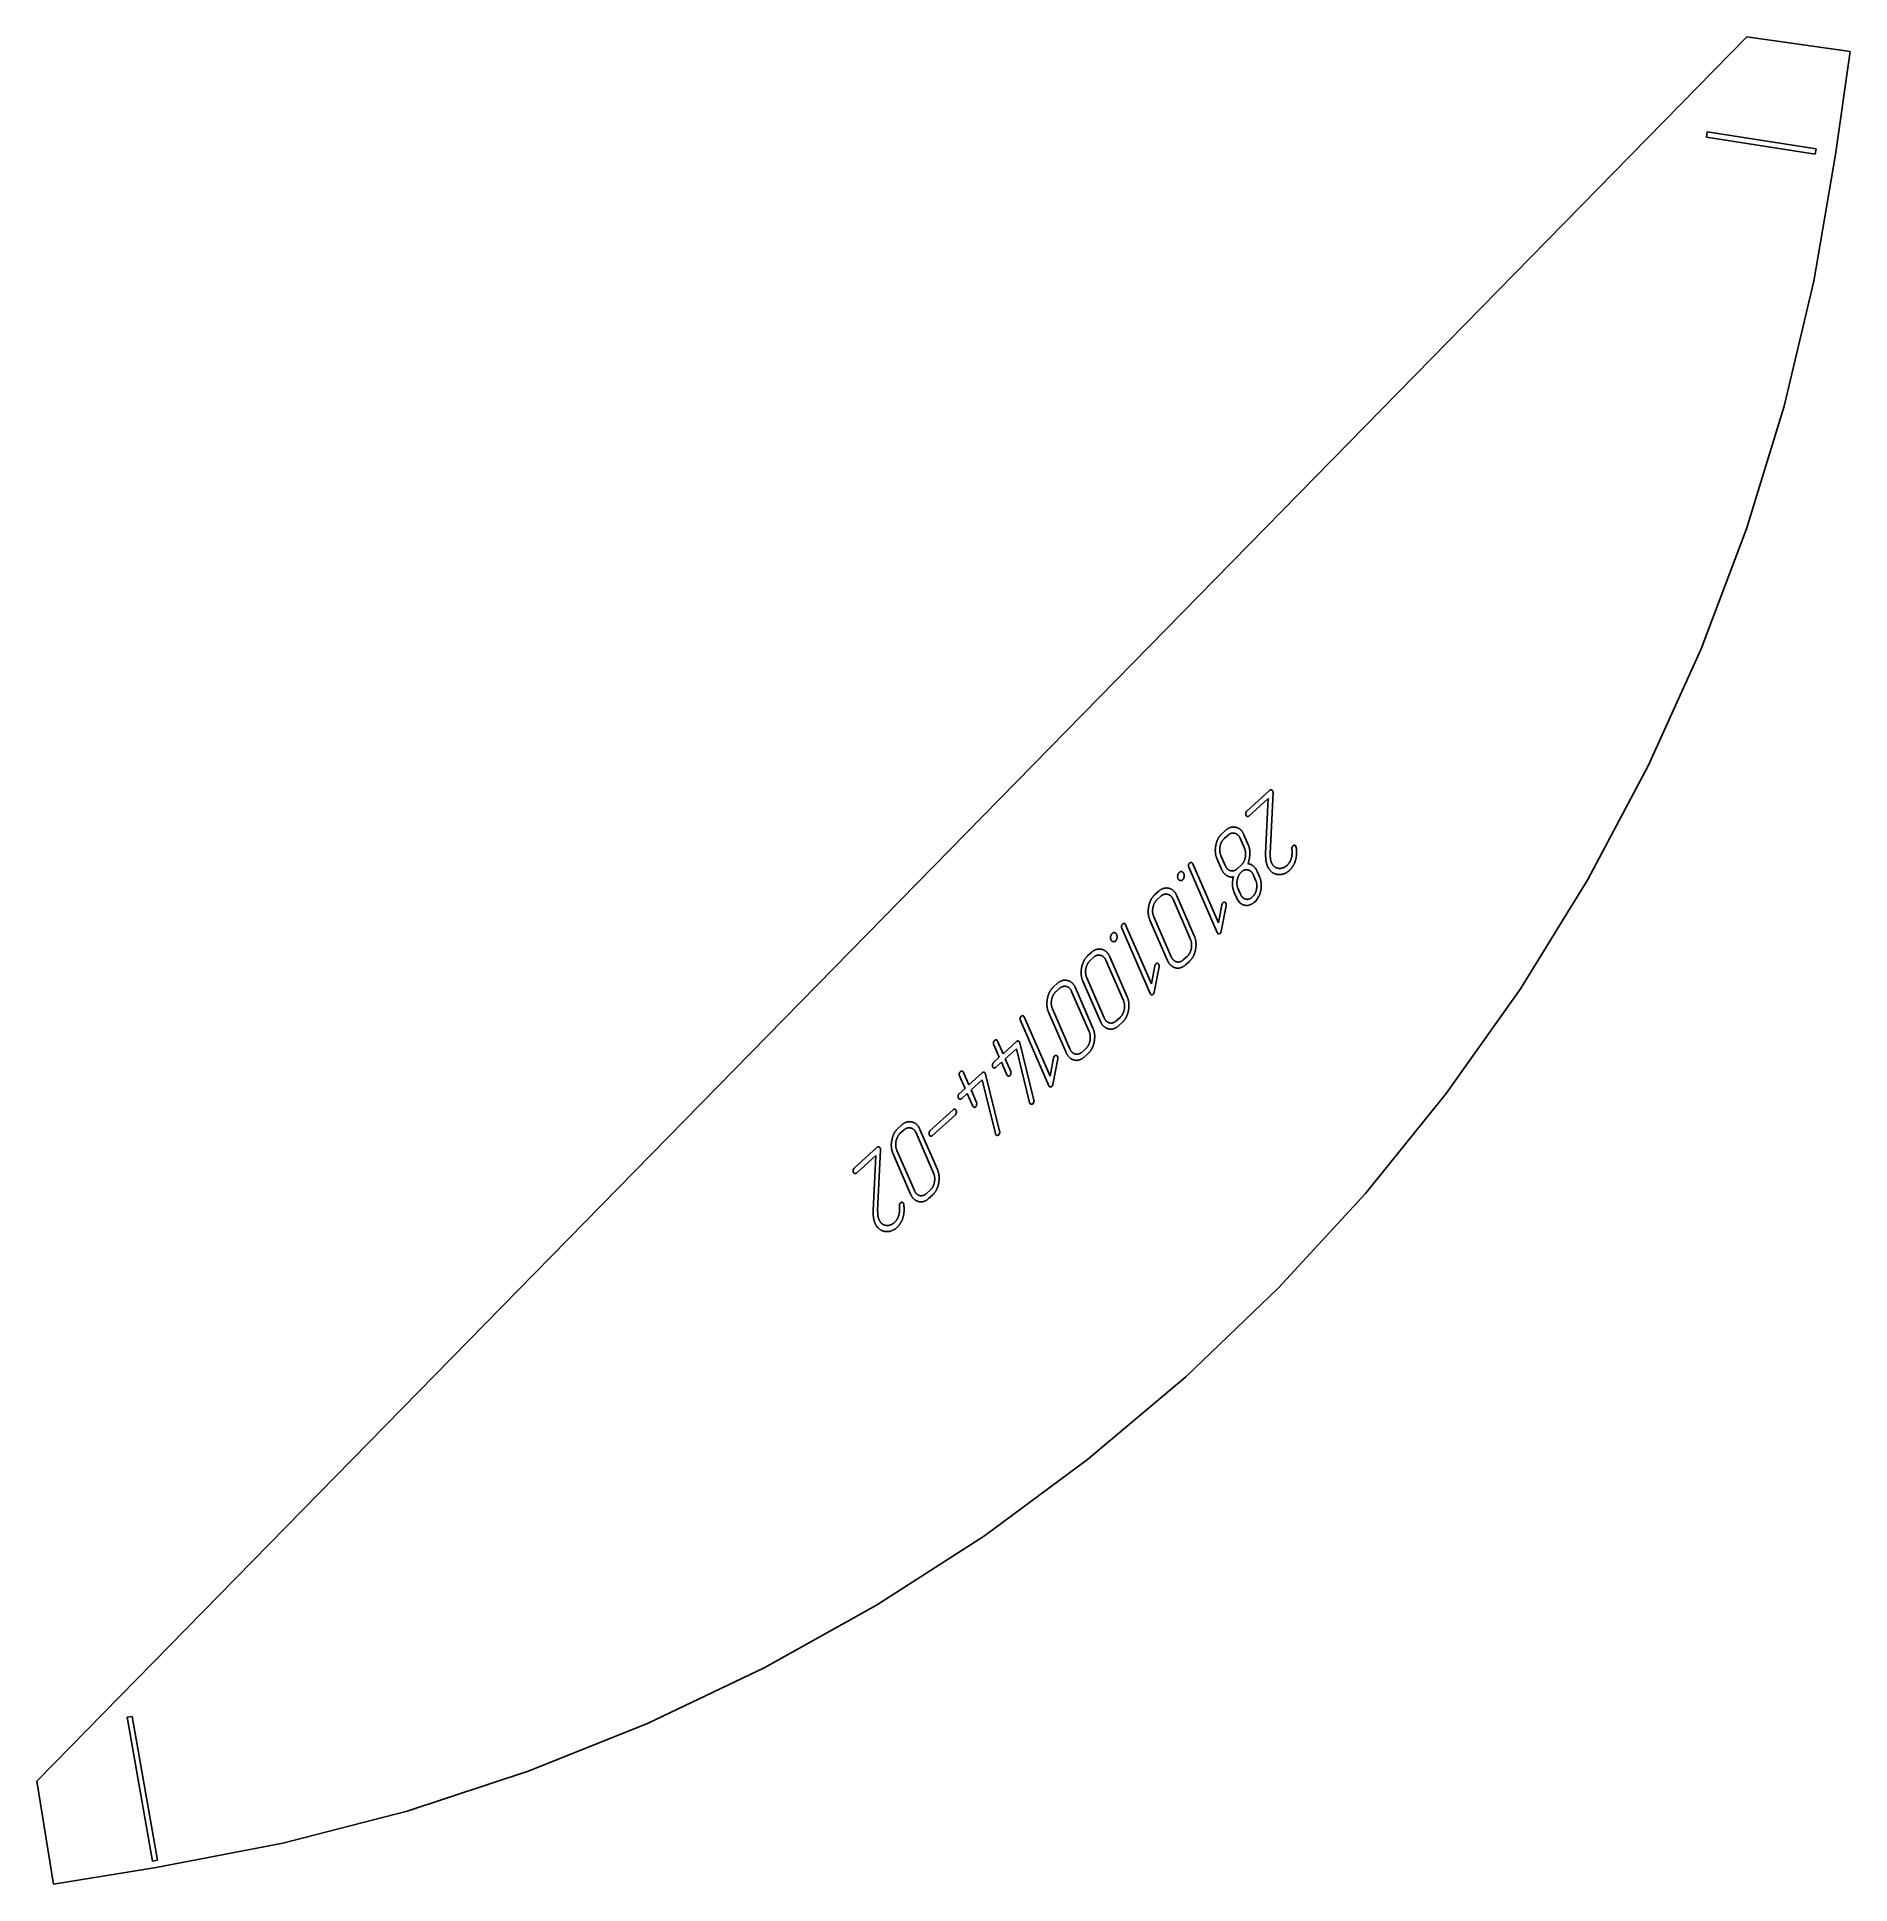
# Model space of a CAD drawing. Header units: millimetres. Extents: x 47 to 395, y 61 to 415.
import ezdxf

# ---------------------------------------------------------------- set-up
doc = ezdxf.new("R2010")
doc.units = ezdxf.units.MM
doc.linetypes.add('K5LT_BASIC', pattern=[0])
doc.layers.add('Engraving', color=7, linetype='Continuous')

msp = doc.modelspace()

# ---------------------------------------------------------------- linework, layer by layer
at = {"color": 150, "linetype": 'K5LT_BASIC', "lineweight": 25, "true_color": 0x0080ff}
for p, q in [((374.82, 415.24), (46.53, 80.39)), ((394.63, 412.47), (374.82, 415.24)), ((391.86, 392.66), (394.63, 412.47)), ((387.69, 368.36), (391.86, 392.66)), ((381.97, 344.38), (387.69, 368.36)), ((374.75, 320.8), (381.97, 344.38)), ((366.03, 297.74), (374.75, 320.8)), ((355.87, 275.28), (366.03, 297.74)), ((344.29, 253.51), (355.87, 275.28)), ((331.36, 232.52), (344.29, 253.51)), ((317.11, 212.4), (331.36, 232.52)), ((301.61, 193.23), (317.11, 212.4)), ((284.92, 175.08), (301.61, 193.23)), ((267.11, 158.03), (284.92, 175.08)), ((248.25, 142.15), (267.11, 158.03)), ((228.42, 127.5), (248.25, 142.15)), ((207.69, 114.15), (228.42, 127.5)), ((186.16, 102.14), (207.69, 114.15)), ((163.9, 91.53), (186.16, 102.14)), ((141.02, 82.36), (163.9, 91.53)), ((117.6, 74.66), (141.02, 82.36)), ((46.53, 80.39), (49.68, 60.64)), ((93.73, 68.47), (117.6, 74.66)), ((69.43, 63.79), (93.73, 68.47)), ((49.68, 60.64), (69.43, 63.79))]:
    msp.add_line(p, q, dxfattribs=at)
at = {"layer": 'Engraving', "color": 150, "linetype": 'K5LT_BASIC', "lineweight": 25, "true_color": 0x0080ff}
for p, q in [((367.2, 397.01), (367.04, 396.02)), ((367.04, 396.02), (387.95, 392.76)), ((388.1, 393.75), (367.2, 397.01)), ((387.95, 392.76), (388.1, 393.75)), ((283.2, 270.63), (278.8, 266.62)), ((283.28, 258.48), (283.84, 270.16)), ((279.22, 265.66), (282.93, 269.03)), ((282.93, 269.03), (282.43, 258.45)), ((274.79, 262.97), (274.05, 262.3)), ((275.21, 262.01), (274.47, 261.34)), ((278.36, 259.49), (277.52, 261.42)), ((279.09, 260.16), (278.25, 262.09)), ((288.3, 259.62), (288.25, 259.82)), ((267.68, 255.84), (273.14, 243.31)), ((273.37, 245.14), (268.42, 256.51)), ((273.1, 257.4), (273.94, 255.48)), ((273.84, 258.07), (274.68, 256.15)), ((276.99, 255.56), (277.72, 256.23)), ((283.29, 257.96), (283.28, 258.48)), ((283.33, 257.52), (283.29, 257.96)), ((280.51, 253.37), (280.08, 254.35)), ((281.25, 254.03), (280.82, 255.02)), ((261.91, 251.26), (261.17, 250.59)), ((262.33, 250.29), (261.59, 249.62)), ((267.99, 242), (264.64, 249.7)), ((268.73, 242.67), (265.38, 250.38)), ((274.04, 248.64), (273.37, 245.14)), ((273.91, 243.55), (274.85, 248.44)), ((276.4, 251), (276.83, 250.02)), ((276.83, 250.02), (276.96, 249.72)), ((276.96, 249.72), (277.13, 249.45)), ((277.13, 249.45), (277.46, 249.04)), ((277.14, 251.68), (277.57, 250.69)), ((280.3, 249.15), (280.53, 249.36)), ((280.53, 249.36), (280.74, 249.63)), ((280.74, 249.63), (281.07, 250.13)), ((260.49, 233.43), (255.54, 244.79)), ((260.22, 245.68), (263.57, 237.97)), ((260.95, 246.35), (264.31, 238.65)), ((254.81, 244.12), (260.26, 231.6)), ((249.03, 239.54), (248.3, 238.87)), ((249.45, 238.58), (248.72, 237.91)), ((255.11, 230.28), (251.76, 237.99)), ((255.85, 230.95), (252.5, 238.66)), ((266.62, 238.06), (267.36, 238.73)), ((267.04, 237.1), (267.78, 237.77)), ((248.08, 234.64), (251.43, 226.93)), ((261.16, 236.93), (260.49, 233.43)), ((261.03, 231.83), (261.97, 236.72)), ((242.46, 233.56), (241.72, 232.89)), ((242.88, 232.6), (242.14, 231.93)), ((248.54, 224.3), (245.18, 232.01)), ((249.28, 224.97), (245.92, 232.68)), ((247.34, 233.97), (250.69, 226.26)), ((241.04, 215.73), (236.09, 227.1)), ((240.76, 227.99), (244.12, 220.28)), ((241.5, 228.66), (244.85, 220.95)), ((253.75, 226.35), (254.48, 227.02)), ((235.35, 226.43), (240.8, 213.9)), ((254.17, 225.39), (254.9, 226.05)), ((230.23, 221.77), (231.28, 219.36)), ((232.02, 220.03), (230.97, 222.44)), ((234.59, 222.37), (232.02, 220.03)), ((232.44, 219.07), (234.57, 221)), ((234.57, 221), (237.12, 210.69)), ((235.21, 222.12), (235.16, 222.25)), ((237.93, 211.15), (235.21, 222.12)), ((247.17, 220.37), (247.91, 221.04)), ((247.59, 219.4), (248.33, 220.07)), ((225.44, 214.05), (224.4, 216.46)), ((228.02, 216.39), (225.44, 214.05)), ((231.28, 219.36), (230.17, 218.35)), ((230.59, 217.39), (231.7, 218.4)), ((231.7, 218.4), (232.76, 215.98)), ((233.49, 216.65), (232.44, 219.07)), ((241.71, 219.23), (241.04, 215.73)), ((241.57, 214.13), (242.52, 219.03)), ((224.71, 213.38), (223.6, 212.37)), ((223.66, 215.79), (224.71, 213.38)), ((225.86, 213.09), (227.99, 215.02)), ((226.92, 210.67), (225.86, 213.09)), ((227.99, 215.02), (230.55, 204.71)), ((228.63, 216.14), (228.59, 216.26)), ((231.35, 205.17), (228.63, 216.14)), ((222.44, 209.3), (218.02, 205.28)), ((224.02, 211.41), (225.13, 212.42)), ((225.13, 212.42), (226.18, 210)), ((237.12, 210.69), (237.16, 210.58)), ((237.74, 210.45), (237.93, 210.75)), ((212.59, 206.39), (211.85, 205.72)), ((218.44, 204.32), (222.86, 208.33)), ((213.01, 205.43), (212.27, 204.76)), ((218.67, 197.13), (215.32, 204.84)), ((219.41, 197.8), (216.05, 205.51)), ((230.55, 204.71), (230.58, 204.59)), ((231.17, 204.46), (231.35, 204.77)), ((207.85, 202.08), (203.45, 198.08)), ((203.87, 197.12), (207.58, 200.49)), ((207.58, 200.49), (207.08, 189.91)), ((207.93, 189.94), (208.49, 201.61)), ((210.89, 200.82), (214.25, 193.11)), ((211.63, 201.49), (214.98, 193.78)), ((217.3, 193.2), (218.04, 193.87)), ((217.72, 192.24), (218.46, 192.91)), ((207.94, 189.42), (207.93, 189.94)), ((207.98, 188.98), (207.94, 189.42)), ((212.95, 191.08), (212.89, 191.27)), ((64.82, 92.83), (63.84, 92.66)), ((63.84, 92.66), (68.7, 65.05)), ((69.68, 65.22), (64.82, 92.83)), ((68.7, 65.05), (69.68, 65.22))]:
    msp.add_line(p, q, dxfattribs=at)
for points in [[(283.53, 270.71), (283.34, 270.75), (283.2, 270.63)], [(283.79, 270.43), (283.7, 270.64), (283.53, 270.71)], [(283.84, 270.16), (283.85, 270.3), (283.79, 270.43)], [(278.6, 266.22), (278.57, 265.98), (278.65, 265.81)], [(278.8, 266.62), (278.63, 266.46), (278.6, 266.22)], [(276.68, 263.52), (275.64, 263.74), (274.79, 262.97)], [(276.48, 262.37), (275.79, 262.54), (275.21, 262.01)], [(278.25, 262.09), (277.73, 263.3), (276.68, 263.52)], [(278.65, 265.81), (278.72, 265.63), (278.91, 265.59)], [(278.91, 265.59), (279.09, 265.54), (279.22, 265.66)], [(272.86, 260.04), (272.58, 258.61), (273.1, 257.4)], [(274.05, 262.3), (273.13, 261.47), (272.86, 260.04)], [(273.67, 259.83), (273.49, 258.88), (273.84, 258.07)], [(274.47, 261.34), (273.86, 260.78), (273.67, 259.83)], [(277.52, 261.42), (277.18, 262.2), (276.48, 262.37)], [(278.52, 257.74), (278.7, 258.7), (278.36, 259.49)], [(279.4, 258.47), (279.42, 259.42), (279.09, 260.16)], [(287.47, 259.32), (287.58, 258.18), (287.31, 257.41)], [(287.49, 259.67), (287.44, 259.52), (287.47, 259.32)], [(287.66, 259.94), (287.55, 259.8), (287.49, 259.67)], [(287.99, 260.05), (287.81, 260.08), (287.66, 259.94)], [(288.25, 259.82), (288.16, 260.03), (287.99, 260.05)], [(288.1, 256.98), (288.5, 258.17), (288.3, 259.62)], [(267.63, 256.3), (267.58, 256.07), (267.68, 255.84)], [(267.84, 256.66), (267.68, 256.51), (267.63, 256.3)], [(268.15, 256.77), (267.91, 256.72), (267.84, 256.66)], [(268.42, 256.51), (268.31, 256.76), (268.15, 256.77)], [(273.94, 255.48), (274.29, 254.67), (274.95, 254.26)], [(274.68, 256.15), (275.03, 255.35), (275.69, 255.17)], [(275.69, 255.17), (276.36, 254.99), (276.99, 255.56)], [(277.72, 256.23), (278.33, 256.79), (278.52, 257.74)], [(279.06, 255.32), (278.39, 255.49), (277.78, 254.94)], [(279.02, 256.52), (279.38, 257.51), (279.4, 258.47)], [(280.05, 256.08), (279.57, 256.46), (279.02, 256.52)], [(280.08, 254.35), (279.73, 255.15), (279.06, 255.32)], [(280.82, 255.02), (280.52, 255.7), (280.05, 256.08)], [(282.43, 258.45), (282.41, 257.62), (282.5, 257.06)], [(282.5, 257.06), (282.59, 256.51), (282.79, 256.04)], [(282.79, 256.04), (283.39, 254.66), (284.69, 254.46)], [(283.55, 256.73), (283.39, 257.1), (283.33, 257.52)], [(284.87, 255.63), (283.98, 255.76), (283.55, 256.73)], [(285.71, 255.71), (285.27, 255.57), (284.87, 255.63)], [(286.52, 256.18), (286.16, 255.85), (285.71, 255.71)], [(287.31, 257.41), (287.03, 256.64), (286.52, 256.18)], [(286.99, 255.23), (287.75, 255.93), (288.1, 256.98)], [(263.8, 251.81), (262.76, 252.03), (261.91, 251.26)], [(265.38, 250.38), (264.85, 251.59), (263.8, 251.81)], [(265.54, 254.24), (265.5, 253.88), (265.61, 253.62)], [(265.85, 254.84), (265.59, 254.6), (265.54, 254.24)], [(265.61, 253.62), (265.73, 253.36), (266, 253.29)], [(266.34, 255.01), (266.11, 255.08), (265.85, 254.84)], [(266, 253.29), (266.28, 253.22), (266.48, 253.4)], [(266.72, 254.62), (266.59, 254.91), (266.34, 255.01)], [(266.48, 253.4), (266.75, 253.64), (266.77, 254.05)], [(266.77, 254.05), (266.79, 254.46), (266.72, 254.62)], [(274.95, 254.26), (275.6, 253.85), (276.24, 253.99)], [(276.24, 253.99), (276.03, 253.16), (276.06, 252.44)], [(276.06, 252.44), (276.1, 251.71), (276.4, 251)], [(276.98, 253.45), (276.78, 252.5), (277.14, 251.68)], [(277.78, 254.94), (277.19, 254.4), (276.98, 253.45)], [(280.67, 251.61), (280.86, 252.56), (280.51, 253.37)], [(281.5, 251.41), (281.73, 252.92), (281.25, 254.03)], [(284.69, 254.46), (285.94, 254.27), (286.99, 255.23)], [(259.98, 248.31), (259.7, 246.87), (260.22, 245.68)], [(261.17, 250.59), (260.25, 249.75), (259.98, 248.31)], [(261.59, 249.62), (261, 249.08), (260.8, 248.13)], [(263.61, 250.65), (262.91, 250.82), (262.33, 250.29)], [(264.64, 249.7), (264.3, 250.48), (263.61, 250.65)], [(274.23, 249.02), (274.09, 248.89), (274.04, 248.64)], [(274.56, 249.11), (274.38, 249.16), (274.23, 249.02)], [(274.82, 248.87), (274.73, 249.07), (274.56, 249.11)], [(274.85, 248.44), (274.85, 248.79), (274.82, 248.87)], [(277.46, 249.04), (277.85, 248.67), (278.36, 248.56)], [(277.57, 250.69), (277.91, 249.89), (278.58, 249.72)], [(278.36, 248.56), (279.39, 248.33), (280.3, 249.15)], [(278.58, 249.72), (279.25, 249.55), (279.86, 250.11)], [(279.86, 250.11), (280.48, 250.66), (280.67, 251.61)], [(281.07, 250.13), (281.36, 250.69), (281.5, 251.41)], [(254.96, 244.94), (254.8, 244.79), (254.75, 244.58)], [(255.27, 245.06), (255.03, 245), (254.96, 244.94)], [(255.54, 244.79), (255.43, 245.04), (255.27, 245.06)], [(260.8, 248.13), (260.59, 247.18), (260.95, 246.35)], [(252.66, 242.52), (252.62, 242.16), (252.74, 241.9)], [(252.97, 243.13), (252.71, 242.89), (252.66, 242.52)], [(252.74, 241.9), (252.85, 241.64), (253.13, 241.57)], [(253.47, 243.29), (253.23, 243.36), (252.97, 243.13)], [(253.13, 241.57), (253.4, 241.5), (253.6, 241.68)], [(253.84, 242.91), (253.71, 243.2), (253.47, 243.29)], [(253.6, 241.68), (253.87, 241.93), (253.89, 242.34)], [(253.89, 242.34), (253.91, 242.74), (253.84, 242.91)], [(254.75, 244.58), (254.71, 244.35), (254.81, 244.12)], [(268.16, 240.24), (268.34, 241.2), (267.99, 242)], [(268.97, 240.06), (269.23, 241.51), (268.73, 242.67)], [(273.14, 243.31), (273.23, 243.1), (273.4, 243.07)], [(273.4, 243.07), (273.57, 243.05), (273.72, 243.18)], [(273.72, 243.18), (273.86, 243.32), (273.91, 243.55)], [(248.3, 238.87), (247.38, 238.04), (247.1, 236.59)], [(248.72, 237.91), (248.12, 237.37), (247.92, 236.42)], [(250.92, 240.09), (249.88, 240.31), (249.03, 239.54)], [(250.73, 238.94), (250.03, 239.11), (249.45, 238.58)], [(251.76, 237.99), (251.42, 238.77), (250.73, 238.94)], [(252.5, 238.66), (251.97, 239.87), (250.92, 240.09)], [(263.57, 237.97), (264.1, 236.77), (265.12, 236.52)], [(264.31, 238.65), (264.65, 237.86), (265.33, 237.68)], [(265.33, 237.68), (266.01, 237.51), (266.62, 238.06)], [(267.36, 238.73), (267.97, 239.29), (268.16, 240.24)], [(267.78, 237.77), (268.71, 238.61), (268.97, 240.06)], [(244.35, 234.11), (243.3, 234.33), (242.46, 233.56)], [(245.92, 232.68), (245.39, 233.89), (244.35, 234.11)], [(247.1, 236.59), (246.82, 235.15), (247.34, 233.97)], [(247.92, 236.42), (247.72, 235.47), (248.08, 234.64)], [(261.35, 237.3), (261.21, 237.17), (261.16, 236.93)], [(261.68, 237.4), (261.51, 237.44), (261.35, 237.3)], [(261.94, 237.15), (261.85, 237.35), (261.68, 237.4)], [(261.97, 236.72), (261.97, 237.07), (261.94, 237.15)], [(265.12, 236.52), (266.14, 236.28), (267.04, 237.1)], [(240.52, 230.61), (240.25, 229.17), (240.76, 227.99)], [(241.72, 232.89), (240.8, 232.05), (240.52, 230.61)], [(242.14, 231.93), (241.54, 231.38), (241.34, 230.43)], [(244.15, 232.96), (243.46, 233.12), (242.88, 232.6)], [(245.18, 232.01), (244.85, 232.79), (244.15, 232.96)], [(256.09, 228.35), (256.36, 229.8), (255.85, 230.95)], [(260.26, 231.6), (260.35, 231.39), (260.52, 231.36)], [(260.52, 231.36), (260.69, 231.33), (260.84, 231.47)], [(260.84, 231.47), (260.99, 231.6), (261.03, 231.83)], [(235.51, 227.24), (235.35, 227.1), (235.29, 226.89)], [(235.82, 227.36), (235.58, 227.3), (235.51, 227.24)], [(236.09, 227.1), (235.98, 227.35), (235.82, 227.36)], [(241.34, 230.43), (241.14, 229.48), (241.5, 228.66)], [(254.48, 227.02), (255.09, 227.57), (255.28, 228.53)], [(254.9, 226.05), (255.83, 226.9), (256.09, 228.35)], [(255.28, 228.53), (255.46, 229.48), (255.11, 230.28)], [(235.29, 226.89), (235.25, 226.66), (235.35, 226.43)], [(248.7, 222.55), (248.89, 223.5), (248.54, 224.3)], [(249.52, 222.37), (249.78, 223.82), (249.28, 224.97)], [(250.69, 226.26), (251.22, 225.06), (252.24, 224.81)], [(251.43, 226.93), (251.77, 226.14), (252.45, 225.97)], [(252.24, 224.81), (253.26, 224.56), (254.17, 225.39)], [(252.45, 225.97), (253.14, 225.79), (253.75, 226.35)], [(230.18, 222.23), (230.13, 222), (230.23, 221.77)], [(230.39, 222.59), (230.23, 222.44), (230.18, 222.23)], [(230.7, 222.71), (230.46, 222.65), (230.39, 222.59)], [(230.97, 222.44), (230.86, 222.69), (230.7, 222.71)], [(234.92, 222.48), (234.76, 222.52), (234.59, 222.37)], [(235.16, 222.25), (235.08, 222.44), (234.92, 222.48)], [(244.12, 220.28), (244.64, 219.07), (245.66, 218.83)], [(244.85, 220.95), (245.2, 220.16), (245.88, 219.99)], [(245.88, 219.99), (246.56, 219.81), (247.17, 220.37)], [(247.91, 221.04), (248.52, 221.59), (248.7, 222.55)], [(248.33, 220.07), (249.25, 220.92), (249.52, 222.37)], [(223.82, 216.61), (223.66, 216.46), (223.6, 216.25)], [(224.13, 216.73), (223.88, 216.67), (223.82, 216.61)], [(224.4, 216.46), (224.29, 216.71), (224.13, 216.73)], [(228.34, 216.5), (228.18, 216.54), (228.02, 216.39)], [(228.59, 216.26), (228.5, 216.46), (228.34, 216.5)], [(229.97, 217.95), (229.94, 217.71), (230.01, 217.53)], [(230.17, 218.35), (230, 218.19), (229.97, 217.95)], [(230.01, 217.53), (230.09, 217.36), (230.27, 217.31)], [(230.27, 217.31), (230.46, 217.27), (230.59, 217.39)], [(233.52, 216.23), (233.56, 216.5), (233.49, 216.65)], [(241.9, 219.6), (241.76, 219.48), (241.71, 219.23)], [(242.22, 219.7), (242.05, 219.75), (241.9, 219.6)], [(242.49, 219.45), (242.4, 219.66), (242.22, 219.7)], [(242.52, 219.03), (242.52, 219.38), (242.49, 219.45)], [(245.66, 218.83), (246.68, 218.58), (247.59, 219.4)], [(223.6, 216.25), (223.56, 216.02), (223.66, 215.79)], [(232.76, 215.98), (232.86, 215.75), (233.03, 215.73)], [(233.03, 215.73), (233.2, 215.71), (233.33, 215.84)], [(233.33, 215.84), (233.48, 215.97), (233.52, 216.23)], [(240.8, 213.9), (240.89, 213.69), (241.06, 213.66)], [(241.06, 213.66), (241.24, 213.64), (241.38, 213.77)], [(241.38, 213.77), (241.53, 213.91), (241.57, 214.13)], [(222.77, 209.41), (222.61, 209.45), (222.44, 209.3)], [(223.01, 209.15), (222.93, 209.34), (222.77, 209.41)], [(223.39, 211.97), (223.36, 211.73), (223.44, 211.55)], [(223.6, 212.37), (223.42, 212.21), (223.39, 211.97)], [(223.44, 211.55), (223.51, 211.38), (223.7, 211.33)], [(223.7, 211.33), (223.88, 211.28), (224.02, 211.41)], [(226.18, 210), (226.28, 209.77), (226.45, 209.75)], [(226.45, 209.75), (226.62, 209.73), (226.76, 209.85)], [(226.76, 209.85), (226.9, 209.99), (226.94, 210.25)], [(226.94, 210.25), (226.98, 210.52), (226.92, 210.67)], [(237.16, 210.58), (237.25, 210.36), (237.42, 210.34)], [(237.42, 210.34), (237.59, 210.31), (237.74, 210.45)], [(237.93, 210.75), (237.99, 210.94), (237.93, 211.15)], [(211.85, 205.72), (210.93, 204.89), (210.65, 203.44)], [(214.48, 206.94), (213.43, 207.16), (212.59, 206.39)], [(214.28, 205.79), (213.59, 205.96), (213.01, 205.43)], [(215.32, 204.84), (214.98, 205.62), (214.28, 205.79)], [(216.05, 205.51), (215.53, 206.73), (214.48, 206.94)], [(222.86, 208.33), (223.04, 208.5), (223.05, 208.77)], [(223.05, 208.77), (223.06, 209.04), (223.01, 209.15)], [(208.17, 202.16), (207.98, 202.2), (207.85, 202.08)], [(208.44, 201.89), (208.35, 202.09), (208.17, 202.16)], [(210.65, 203.44), (210.38, 202), (210.89, 200.82)], [(211.47, 203.27), (211.27, 202.32), (211.63, 201.49)], [(212.27, 204.76), (211.68, 204.22), (211.47, 203.27)], [(217.82, 204.88), (217.79, 204.64), (217.86, 204.46)], [(218.02, 205.28), (217.84, 205.12), (217.82, 204.88)], [(217.86, 204.46), (217.94, 204.29), (218.12, 204.24)], [(218.12, 204.24), (218.31, 204.2), (218.44, 204.32)], [(230.58, 204.59), (230.68, 204.38), (230.85, 204.36)], [(230.85, 204.36), (231.02, 204.33), (231.17, 204.46)], [(231.35, 204.77), (231.41, 204.96), (231.35, 205.17)], [(208.49, 201.61), (208.5, 201.76), (208.44, 201.89)], [(203.45, 198.08), (203.27, 197.92), (203.24, 197.68)], [(203.24, 197.68), (203.22, 197.44), (203.29, 197.26)], [(203.29, 197.26), (203.37, 197.09), (203.55, 197.04)], [(203.55, 197.04), (203.74, 197), (203.87, 197.12)], [(218.04, 193.87), (218.65, 194.43), (218.83, 195.38)], [(218.46, 192.91), (219.39, 193.75), (219.65, 195.2)], [(218.83, 195.38), (219.02, 196.34), (218.67, 197.13)], [(219.65, 195.2), (219.91, 196.65), (219.41, 197.8)], [(212.63, 191.51), (212.46, 191.54), (212.31, 191.4)], [(212.89, 191.27), (212.8, 191.49), (212.63, 191.51)], [(214.25, 193.11), (214.77, 191.91), (215.79, 191.66)], [(214.98, 193.78), (215.33, 192.99), (216.01, 192.82)], [(215.79, 191.66), (216.82, 191.41), (217.72, 192.24)], [(216.01, 192.82), (216.69, 192.65), (217.3, 193.2)], [(207.08, 189.91), (207.06, 189.08), (207.15, 188.52)], [(207.15, 188.52), (207.23, 187.97), (207.44, 187.5)], [(208.2, 188.19), (208.04, 188.55), (207.98, 188.98)], [(209.52, 187.09), (208.62, 187.22), (208.2, 188.19)], [(211.95, 188.87), (211.68, 188.1), (211.17, 187.64)], [(211.63, 186.69), (212.4, 187.38), (212.75, 188.44)], [(212.11, 190.78), (212.23, 189.64), (211.95, 188.87)], [(212.14, 191.12), (212.09, 190.97), (212.11, 190.78)], [(212.31, 191.4), (212.19, 191.26), (212.14, 191.12)], [(212.75, 188.44), (213.15, 189.63), (212.95, 191.08)], [(207.44, 187.5), (208.04, 186.12), (209.34, 185.92)], [(209.34, 185.92), (210.58, 185.73), (211.63, 186.69)], [(210.36, 187.16), (209.92, 187.02), (209.52, 187.09)], [(211.17, 187.64), (210.8, 187.3), (210.36, 187.16)]]:
    msp.add_open_spline(points, degree=2, dxfattribs=at)

doc.saveas('drawing.dxf')
